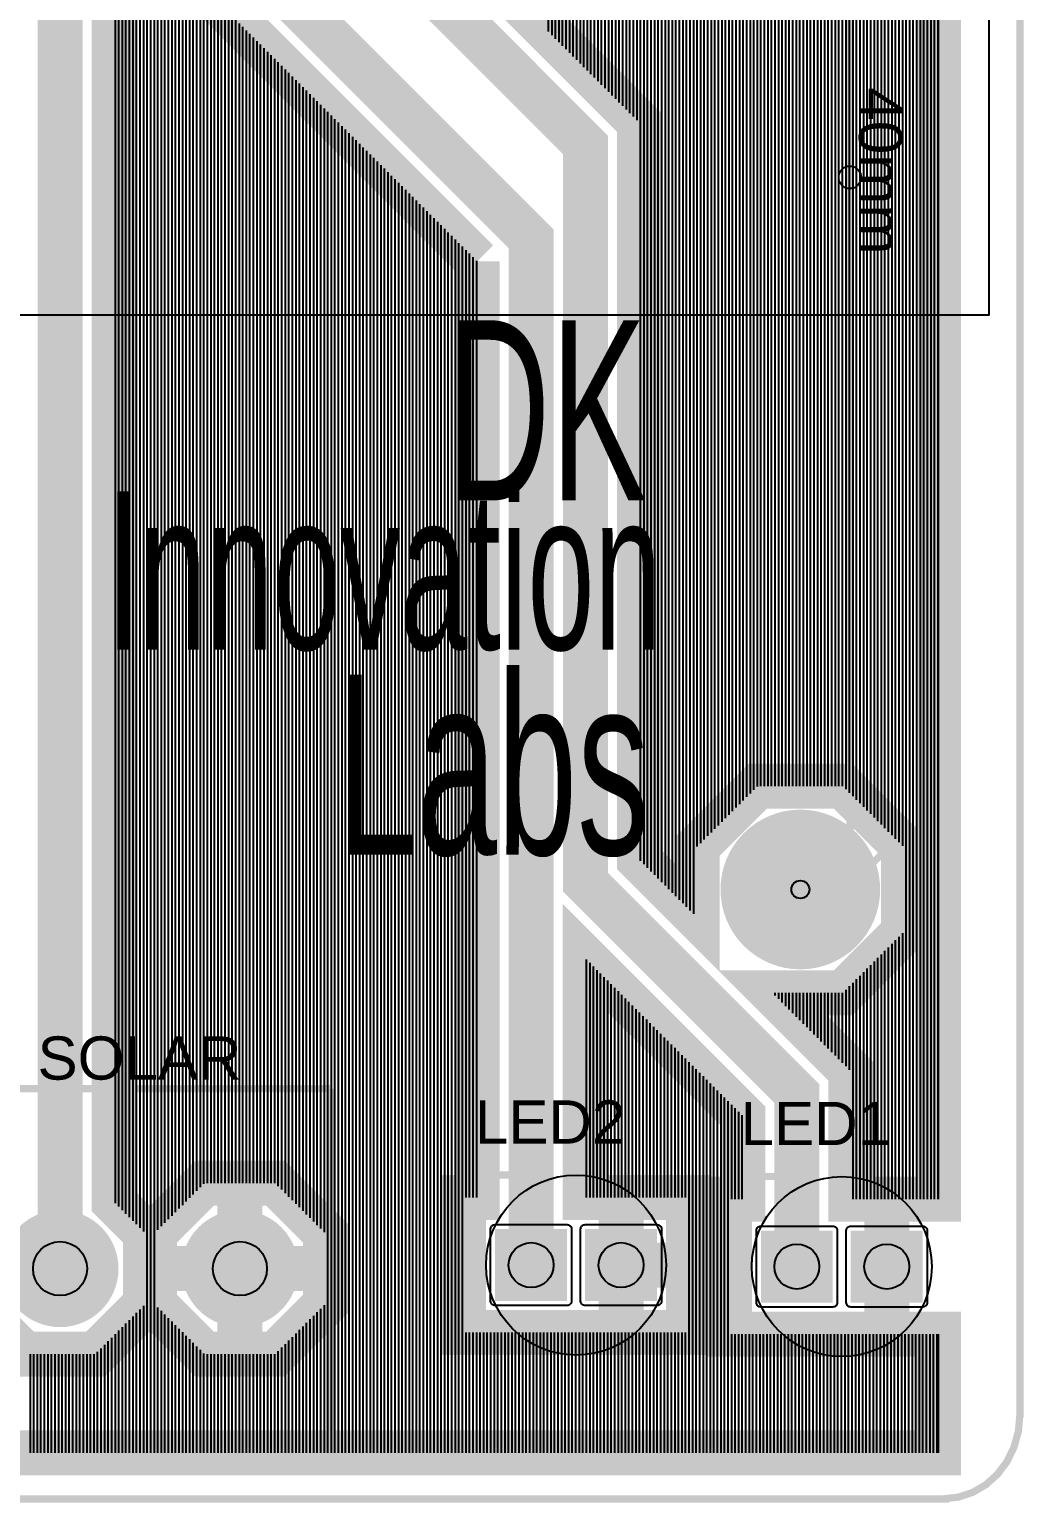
# Model space of a CAD drawing. Header units: centimetres. Extents: x -9.9 to 7.2, y -11.4 to -3.5.
# Drawn here: x 4.394 to 7.2, y -11.4 to -7.243 of the extents above; entities that cross this region are included whole.
import ezdxf

# ---------------------------------------------------------------- set-up
doc = ezdxf.new("R2010")
doc.units = ezdxf.units.CM
doc.layers.get('0').update_dxf_attribs({"linetype": 'CONTINUOUS'})

# ---------------------------------------------------------------- blocks, each defined once
blk = doc.blocks.new('EPAD')
at = {"const_width": 0.5}
blk.add_lwpolyline([(-0.25, 0, 1), (0.25, 0, 1)], format="xyb", close=True, dxfattribs=at)
blk = doc.blocks.new('RPAD')
blk.add_trace([(-0.5, -0.5), (-0.5, 0.5), (0.5, -0.5), (0.5, 0.5)])

msp = doc.modelspace()

# ---------------------------------------------------------------- linework, layer by layer
for points, const_width in [([(-3.8, -6.084), (-3.8, -6.074591), (-3.8, -5.627456), (-2.962329, -4.789785), (2.766118, -4.789785), (5.81, -7.833667), (5.81, -10.73)], 0.127), ([(6.96, -10.543602), (6.7125, -10.543602), (6.7125, -10.1825), (6.491439, -9.961439), (6.690718, -9.961439), (6.861439, -9.790718), (6.861439, -9.549282), (6.690718, -9.378561), (6.449282, -9.378561), (6.278561, -9.549282), (6.278561, -9.748561), (6.115928, -9.585928), (6.115928, -7.505719), (3.588927, -4.978718), (3.588927, -4.94), (6.96, -4.94), (6.96, -10.543602)], 0.127), ([(7.19, -11.16), (7.19, -4.9)], 0.02032), ([(7.19, -11.16), (7.19, -4.9)], 0.02032), ([(4.48, -10.74), (4.48, -6.752286), (2.733611, -5.005897), (2.493722, -5.005897)], 0.127), ([(6.560101, -10.734101), (6.560101, -10.245625), (5.963529, -9.649053), (5.963529, -7.568844), (3.408588, -5.013903)], 0.127), ([(6.71, -5.66), (6.71, -9.66)], 0.02032), ([(4.238701, -10.839949), (4.380051, -10.981299), (4.579949, -10.981299), (4.721299, -10.839949), (4.721299, -10.640051), (4.632399, -10.551151), (4.632399, -6.87159), (5.657601, -7.896792)], 0.127), ([(5.657601, -7.896792), (5.657601, -10.539501), (5.619501, -10.539501), (5.619501, -10.920499), (6.254499, -10.920499), (6.254499, -10.539501), (5.962399, -10.539501), (5.962399, -9.863447), (6.407702, -10.30875), (6.407702, -10.543602), (6.369602, -10.543602), (6.369602, -10.9246), (6.96, -10.9246), (6.96, -11.26), (3.656225, -11.26)], 0.127), ([(6.71, -9.66), (6.583, -9.533)], 0.02032), ([(6.71, -9.66), (6.837, -9.533)], 0.02032), ([(4.226, -10.232), (5.242, -10.232)], 0.02032), ([(4.226, -10.232), (5.242, -10.232)], 0.02032), ([(5.242, -10.232), (5.242, -11.248)], 0.02032), ([(5.242, -10.232), (5.242, -11.248)], 0.02032), ([(4.888051, -10.981299), (5.087949, -10.981299), (5.229299, -10.839949), (5.229299, -10.640051), (5.087949, -10.498701), (4.888051, -10.498701), (4.746701, -10.640051), (4.746701, -10.839949), (4.888051, -10.981299)], 0.127), ([(4.988, -10.498701), (4.988, -10.74)], 0.127), ([(5.683, -10.4125), (5.683, -10.5395)], 0.02032), ([(5.683, -10.4125), (5.683, -10.5395)], 0.02032), ([(6.433101, -10.416601), (6.433101, -10.543601)], 0.02032), ([(6.433101, -10.416601), (6.433101, -10.543601)], 0.02032), ([(5.6195, -10.476), (5.7465, -10.476)], 0.02032), ([(5.6195, -10.476), (5.7465, -10.476)], 0.02032), ([(6.064, -10.539501), (6.064, -10.73)], 0.127), ([(6.369601, -10.480101), (6.496601, -10.480101)], 0.02032), ([(6.369601, -10.480101), (6.496601, -10.480101)], 0.02032), ([(6.814101, -10.543602), (6.814101, -10.734101)], 0.127), ([(4.746701, -10.74), (4.988, -10.74)], 0.127), ([(5.229299, -10.74), (4.988, -10.74)], 0.127), ([(4.988, -10.981299), (4.988, -10.74)], 0.127), ([(6.254499, -10.73), (6.064, -10.73)], 0.127), ([(6.064, -10.920499), (6.064, -10.73)], 0.127), ([(6.814101, -10.9246), (6.814101, -10.734101)], 0.127), ([(6.97, -11.39), (7.014983, -11.385225), (7.056582, -11.371484), (7.093992, -11.349658), (7.126406, -11.320625), (7.15302, -11.285264), (7.173027, -11.244453), (7.185623, -11.199072), (7.19, -11.15)], 0.02032), ([(6.97, -11.39), (7.014983, -11.385225), (7.056582, -11.371484), (7.093992, -11.349658), (7.126406, -11.320625), (7.15302, -11.285264), (7.173027, -11.244453), (7.185623, -11.199072), (7.19, -11.15)], 0.02032), ([(4.226, -11.248), (5.242, -11.248)], 0.02032), ([(4.226, -11.248), (5.242, -11.248)], 0.02032), ([(-9.69, -11.39), (6.99, -11.39)], 0.02032), ([(-9.69, -11.39), (6.99, -11.39)], 0.02032)]:
    msp.add_lwpolyline(points, dxfattribs=dict(const_width=const_width))
for points in [[(5.858927, -7.248718), (5.858927, -4.94)], [(5.868927, -7.258718), (5.868927, -4.94)], [(5.878927, -7.268718), (5.878927, -4.94)], [(5.888927, -7.278718), (5.888927, -4.94)], [(5.898927, -7.288718), (5.898927, -4.94)], [(5.908927, -7.298718), (5.908927, -4.94)], [(5.918927, -7.308718), (5.918927, -4.94)], [(5.928927, -7.318718), (5.928927, -4.94)], [(5.938927, -7.328718), (5.938927, -4.94)], [(5.948927, -7.338718), (5.948927, -4.94)], [(5.958927, -7.348718), (5.958927, -4.94)], [(5.968927, -7.358718), (5.968927, -4.94)], [(5.978927, -7.368718), (5.978927, -4.94)], [(5.988927, -7.378718), (5.988927, -4.94)], [(5.998927, -7.388718), (5.998927, -4.94)], [(6.008927, -7.398718), (6.008927, -4.94)], [(6.018927, -7.408718), (6.018927, -4.94)], [(6.028927, -7.418718), (6.028927, -4.94)], [(6.038927, -7.428718), (6.038927, -4.94)], [(6.048927, -7.438718), (6.048927, -4.94)], [(6.058927, -7.448718), (6.058927, -4.94)], [(6.068927, -7.458718), (6.068927, -4.94)], [(6.078927, -7.468718), (6.078927, -4.94)], [(6.088927, -7.478718), (6.088927, -4.94)], [(6.098927, -7.488718), (6.098927, -4.94)], [(6.108927, -7.498718), (6.108927, -4.94)], [(6.118927, -9.588927), (6.118927, -4.94)], [(6.128927, -9.598927), (6.128927, -4.94)], [(6.138927, -9.608927), (6.138927, -4.94)], [(6.148927, -9.618927), (6.148927, -4.94)], [(6.158927, -9.628927), (6.158927, -4.94)], [(6.168927, -9.638927), (6.168927, -4.94)], [(6.178927, -9.648927), (6.178927, -4.94)], [(6.188927, -9.658927), (6.188927, -4.94)], [(6.198927, -9.668927), (6.198927, -4.94)], [(6.208927, -9.678927), (6.208927, -4.94)], [(6.218927, -9.688927), (6.218927, -4.94)], [(6.228927, -9.698927), (6.228927, -4.94)], [(6.238927, -9.708927), (6.238927, -4.94)], [(6.248927, -9.718927), (6.248927, -4.94)], [(6.258927, -9.728927), (6.258927, -4.94)], [(6.268927, -9.738927), (6.268927, -4.94)], [(6.868927, -10.543602), (6.868927, -4.94)], [(6.878927, -10.543602), (6.878927, -4.94)], [(6.888927, -10.543602), (6.888927, -4.94)], [(6.898927, -10.543602), (6.898927, -4.94)], [(6.908927, -10.543602), (6.908927, -4.94)], [(6.918927, -10.543602), (6.918927, -4.94)], [(6.928927, -10.543602), (6.928927, -4.94)], [(6.938927, -10.543602), (6.938927, -4.94)], [(6.948927, -10.543602), (6.948927, -4.94)], [(6.958927, -10.543602), (6.958927, -4.94)], [(6.96, -10.543602), (6.96, -4.94)], [(4.305027, -8.048529), (7.10294, -8.048529), (7.10294, -5.148572), (4.305027, -5.148572), (4.305027, -8.048529)], [(6.278927, -9.548916), (6.278927, -5.771084)], [(6.858927, -9.54677), (6.858927, -5.77323)], [(6.288927, -9.538916), (6.288927, -5.781084)], [(6.298927, -9.528916), (6.298927, -5.791084)], [(6.308927, -9.518916), (6.308927, -5.801084)], [(6.318927, -9.508916), (6.318927, -5.811084)], [(6.818927, -9.50677), (6.818927, -5.81323)], [(6.828927, -9.51677), (6.828927, -5.80323)], [(6.838927, -9.52677), (6.838927, -5.79323)], [(6.848927, -9.53677), (6.848927, -5.78323)], [(6.328927, -9.498916), (6.328927, -5.821084)], [(6.338927, -9.488916), (6.338927, -5.831084)], [(6.348927, -9.478916), (6.348927, -5.841084)], [(6.358927, -9.468916), (6.358927, -5.851084)], [(6.368927, -9.458916), (6.368927, -5.861084)], [(6.778927, -9.46677), (6.778927, -5.85323)], [(6.788927, -9.47677), (6.788927, -5.84323)], [(6.798927, -9.48677), (6.798927, -5.83323)], [(6.808927, -9.49677), (6.808927, -5.82323)], [(6.378927, -9.448916), (6.378927, -5.871084)], [(6.388927, -9.438916), (6.388927, -5.881084)], [(6.398927, -9.428916), (6.398927, -5.891084)], [(6.408927, -9.418916), (6.408927, -5.901084)], [(6.728927, -9.41677), (6.728927, -5.90323)], [(6.738927, -9.42677), (6.738927, -5.89323)], [(6.748927, -9.43677), (6.748927, -5.88323)], [(6.758927, -9.44677), (6.758927, -5.87323)], [(6.768927, -9.45677), (6.768927, -5.86323)], [(6.418927, -9.408916), (6.418927, -5.911084)], [(6.428927, -9.398916), (6.428927, -5.921084)], [(6.438927, -9.388916), (6.438927, -5.931084)], [(6.448927, -9.378916), (6.448927, -5.941084)], [(6.458927, -9.378561), (6.458927, -5.941439)], [(6.468927, -9.378561), (6.468927, -5.941439)], [(6.478927, -9.378561), (6.478927, -5.941439)], [(6.488927, -9.378561), (6.488927, -5.941439)], [(6.498927, -9.378561), (6.498927, -5.941439)], [(6.508927, -9.378561), (6.508927, -5.941439)], [(6.518927, -9.378561), (6.518927, -5.941439)], [(6.528927, -9.378561), (6.528927, -5.941439)], [(6.538927, -9.378561), (6.538927, -5.941439)], [(6.548927, -9.378561), (6.548927, -5.941439)], [(6.558927, -9.378561), (6.558927, -5.941439)], [(6.568927, -9.378561), (6.568927, -5.941439)], [(6.578927, -9.378561), (6.578927, -5.941439)], [(6.588927, -9.378561), (6.588927, -5.941439)], [(6.598927, -9.378561), (6.598927, -5.941439)], [(6.608927, -9.378561), (6.608927, -5.941439)], [(6.618927, -9.378561), (6.618927, -5.941439)], [(6.628927, -9.378561), (6.628927, -5.941439)], [(6.638927, -9.378561), (6.638927, -5.941439)], [(6.648927, -9.378561), (6.648927, -5.941439)], [(6.658927, -9.378561), (6.658927, -5.941439)], [(6.668927, -9.378561), (6.668927, -5.941439)], [(6.678927, -9.378561), (6.678927, -5.941439)], [(6.688927, -9.378561), (6.688927, -5.941439)], [(6.698927, -9.38677), (6.698927, -5.93323)], [(6.708927, -9.39677), (6.708927, -5.92323)], [(6.718927, -9.40677), (6.718927, -5.91323)], [(4.636225, -10.554977), (4.636225, -6.875416)], [(4.646225, -10.564977), (4.646225, -6.885416)], [(4.656225, -10.574977), (4.656225, -6.895416)], [(4.666225, -10.584977), (4.666225, -6.905416)], [(4.676225, -10.594977), (4.676225, -6.915416)], [(4.686225, -10.604977), (4.686225, -6.925416)], [(4.696225, -10.614977), (4.696225, -6.935416)], [(4.706225, -10.624977), (4.706225, -6.945416)], [(4.716225, -10.634977), (4.716225, -6.955416)], [(4.726225, -11.26), (4.726225, -6.965416)], [(4.736225, -11.26), (4.736225, -6.975416)], [(4.746225, -11.26), (4.746225, -6.985416)], [(4.756225, -10.630527), (4.756225, -6.995416)], [(4.766225, -10.620527), (4.766225, -7.005416)], [(4.776225, -10.610527), (4.776225, -7.015416)], [(4.786225, -10.600527), (4.786225, -7.025416)], [(4.796225, -10.590527), (4.796225, -7.035416)], [(4.806225, -10.580527), (4.806225, -7.045416)], [(4.816225, -10.570527), (4.816225, -7.055416)], [(4.826225, -10.560527), (4.826225, -7.065416)], [(4.836225, -10.550527), (4.836225, -7.075416)], [(4.846225, -10.540527), (4.846225, -7.085416)], [(4.856225, -10.530527), (4.856225, -7.095416)], [(4.866225, -10.520527), (4.866225, -7.105416)], [(4.876225, -10.510527), (4.876225, -7.115416)], [(4.886225, -10.500527), (4.886225, -7.125416)], [(4.896225, -10.498701), (4.896225, -7.135416)], [(4.906225, -10.498701), (4.906225, -7.145416)], [(4.916225, -10.498701), (4.916225, -7.155416)], [(4.926225, -10.498701), (4.926225, -7.165416)], [(4.936225, -10.498701), (4.936225, -7.175416)], [(4.946225, -10.498701), (4.946225, -7.185416)], [(4.956225, -10.498701), (4.956225, -7.195416)], [(4.966225, -10.498701), (4.966225, -7.205416)], [(4.976225, -10.498701), (4.976225, -7.215416)], [(4.986225, -10.498701), (4.986225, -7.225416)], [(4.996225, -10.498701), (4.996225, -7.235416)], [(5.006225, -10.498701), (5.006225, -7.245416)], [(5.016225, -10.498701), (5.016225, -7.255416)], [(5.026225, -10.498701), (5.026225, -7.265416)], [(5.036225, -10.498701), (5.036225, -7.275416)], [(5.046225, -10.498701), (5.046225, -7.285416)], [(5.056225, -10.498701), (5.056225, -7.295416)], [(5.066225, -10.498701), (5.066225, -7.305416)], [(5.076225, -10.498701), (5.076225, -7.315416)], [(5.086225, -10.498701), (5.086225, -7.325416)], [(5.096225, -10.506977), (5.096225, -7.335416)], [(5.106225, -10.516977), (5.106225, -7.345416)], [(5.116225, -10.526977), (5.116225, -7.355416)], [(5.126225, -10.536977), (5.126225, -7.365416)], [(5.136225, -10.546977), (5.136225, -7.375416)], [(5.146225, -10.556977), (5.146225, -7.385416)], [(5.156225, -10.566977), (5.156225, -7.395416)], [(5.166225, -10.576977), (5.166225, -7.405416)], [(5.176225, -10.586977), (5.176225, -7.415416)], [(5.186225, -10.596977), (5.186225, -7.425416)], [(5.196225, -10.606977), (5.196225, -7.435416)], [(5.206225, -10.616977), (5.206225, -7.445416)], [(5.216225, -10.626977), (5.216225, -7.455416)], [(5.226225, -10.636977), (5.226225, -7.465416)], [(5.236225, -11.26), (5.236225, -7.475416)], [(5.246225, -11.26), (5.246225, -7.485416)], [(5.256225, -11.26), (5.256225, -7.495416)], [(5.266225, -11.26), (5.266225, -7.505416)], [(5.276225, -11.26), (5.276225, -7.515416)], [(5.286225, -11.26), (5.286225, -7.525416)], [(5.296225, -11.26), (5.296225, -7.535416)], [(5.306225, -11.26), (5.306225, -7.545416)], [(5.316225, -11.26), (5.316225, -7.555416)], [(5.326225, -11.26), (5.326225, -7.565416)], [(5.336225, -11.26), (5.336225, -7.575416)], [(5.346225, -11.26), (5.346225, -7.585416)], [(5.356225, -11.26), (5.356225, -7.595416)], [(5.366225, -11.26), (5.366225, -7.605416)], [(5.376225, -11.26), (5.376225, -7.615416)], [(5.386225, -11.26), (5.386225, -7.625416)], [(5.396225, -11.26), (5.396225, -7.635416)], [(5.406225, -11.26), (5.406225, -7.645416)], [(5.416225, -11.26), (5.416225, -7.655416)], [(5.426225, -11.26), (5.426225, -7.665416)], [(5.436225, -11.26), (5.436225, -7.675416)], [(5.446225, -11.26), (5.446225, -7.685416)], [(5.456225, -11.26), (5.456225, -7.695416)], [(5.466225, -11.26), (5.466225, -7.705416)], [(5.476225, -11.26), (5.476225, -7.715416)], [(5.486225, -11.26), (5.486225, -7.725416)], [(5.496225, -11.26), (5.496225, -7.735416)], [(5.506225, -11.26), (5.506225, -7.745416)], [(5.516225, -11.26), (5.516225, -7.755416)], [(5.526225, -11.26), (5.526225, -7.765416)], [(5.536225, -11.26), (5.536225, -7.775416)], [(5.546225, -11.26), (5.546225, -7.785416)], [(5.556225, -11.26), (5.556225, -7.795416)], [(5.566225, -11.26), (5.566225, -7.805416)], [(5.576225, -11.26), (5.576225, -7.815416)], [(5.586225, -11.26), (5.586225, -7.825416)], [(5.596225, -11.26), (5.596225, -7.835416)], [(5.606225, -11.26), (5.606225, -7.845416)], [(5.616225, -11.26), (5.616225, -7.855416)], [(5.626225, -10.539501), (5.626225, -7.865416)], [(5.636225, -10.539501), (5.636225, -7.875416)], [(5.646225, -10.539501), (5.646225, -7.885416)], [(5.656225, -10.539501), (5.656225, -7.895416)], [(6.848927, -10.543602), (6.848927, -9.80323)], [(6.858927, -10.543602), (6.858927, -9.79323)], [(6.808927, -10.543602), (6.808927, -9.84323)], [(6.818927, -10.543602), (6.818927, -9.83323)], [(6.828927, -10.543602), (6.828927, -9.82323)], [(6.838927, -10.543602), (6.838927, -9.81323)], [(5.966225, -10.539501), (5.966225, -9.867273)], [(5.976225, -10.539501), (5.976225, -9.877273)], [(5.986225, -10.539501), (5.986225, -9.887273)], [(6.758927, -10.543602), (6.758927, -9.89323)], [(6.768927, -10.543602), (6.768927, -9.88323)], [(6.778927, -10.543602), (6.778927, -9.87323)], [(6.788927, -10.543602), (6.788927, -9.86323)], [(6.798927, -10.543602), (6.798927, -9.85323)], [(5.996225, -10.539501), (5.996225, -9.897273)], [(6.006225, -10.539501), (6.006225, -9.907273)], [(6.016225, -10.539501), (6.016225, -9.917273)], [(6.026225, -10.539501), (6.026225, -9.927273)], [(6.718927, -10.543602), (6.718927, -9.93323)], [(6.728927, -10.543602), (6.728927, -9.92323)], [(6.738927, -10.543602), (6.738927, -9.91323)], [(6.748927, -10.543602), (6.748927, -9.90323)], [(6.036225, -10.539501), (6.036225, -9.937273)], [(6.046225, -10.539501), (6.046225, -9.947273)], [(6.056225, -10.539501), (6.056225, -9.957273)], [(6.066225, -10.539501), (6.066225, -9.967273)], [(6.076225, -10.539501), (6.076225, -9.977273)], [(6.498927, -9.968927), (6.498927, -9.961439)], [(6.508927, -9.978927), (6.508927, -9.961439)], [(6.518927, -9.988927), (6.518927, -9.961439)], [(6.528927, -9.998927), (6.528927, -9.961439)], [(6.538927, -10.008927), (6.538927, -9.961439)], [(6.548927, -10.018927), (6.548927, -9.961439)], [(6.558927, -10.028927), (6.558927, -9.961439)], [(6.568927, -10.038927), (6.568927, -9.961439)], [(6.578927, -10.048927), (6.578927, -9.961439)], [(6.588927, -10.058927), (6.588927, -9.961439)], [(6.598927, -10.068927), (6.598927, -9.961439)], [(6.608927, -10.078927), (6.608927, -9.961439)], [(6.618927, -10.088927), (6.618927, -9.961439)], [(6.628927, -10.098927), (6.628927, -9.961439)], [(6.638927, -10.108927), (6.638927, -9.961439)], [(6.648927, -10.118927), (6.648927, -9.961439)], [(6.658927, -10.128927), (6.658927, -9.961439)], [(6.668927, -10.138927), (6.668927, -9.961439)], [(6.678927, -10.148927), (6.678927, -9.961439)], [(6.688927, -10.158927), (6.688927, -9.961439)], [(6.698927, -10.168927), (6.698927, -9.95323)], [(6.708927, -10.178927), (6.708927, -9.94323)], [(6.086225, -10.539501), (6.086225, -9.987273)], [(6.096225, -10.539501), (6.096225, -9.997273)], [(6.106225, -10.539501), (6.106225, -10.007273)], [(6.116225, -10.539501), (6.116225, -10.017273)], [(6.126225, -10.539501), (6.126225, -10.027273)], [(6.136225, -10.539501), (6.136225, -10.037273)], [(6.146225, -10.539501), (6.146225, -10.047273)], [(6.156225, -10.539501), (6.156225, -10.057273)], [(6.166225, -10.539501), (6.166225, -10.067273)], [(6.176225, -10.539501), (6.176225, -10.077273)], [(6.186225, -10.539501), (6.186225, -10.087273)], [(6.196225, -10.539501), (6.196225, -10.097273)], [(6.206225, -10.539501), (6.206225, -10.107273)], [(6.216225, -10.539501), (6.216225, -10.117273)], [(6.226225, -10.539501), (6.226225, -10.127273)], [(6.236225, -10.539501), (6.236225, -10.137273)], [(6.246225, -10.539501), (6.246225, -10.147273)], [(6.256225, -11.26), (6.256225, -10.157273)], [(6.266225, -11.26), (6.266225, -10.167273)], [(6.276225, -11.26), (6.276225, -10.177273)], [(6.286225, -11.26), (6.286225, -10.187273)], [(6.296225, -11.26), (6.296225, -10.197273)], [(6.306225, -11.26), (6.306225, -10.207273)], [(6.316225, -11.26), (6.316225, -10.217273)], [(6.326225, -11.26), (6.326225, -10.227273)], [(6.336225, -11.26), (6.336225, -10.237273)], [(6.346225, -11.26), (6.346225, -10.247273)], [(6.356225, -11.26), (6.356225, -10.257273)], [(6.366225, -11.26), (6.366225, -10.267273)], [(6.376225, -10.543602), (6.376225, -10.277273)], [(6.386225, -10.543602), (6.386225, -10.287273)], [(6.396225, -10.543602), (6.396225, -10.297273)], [(6.406225, -10.543602), (6.406225, -10.307273)], [(4.716225, -11.26), (4.716225, -10.845023)], [(4.756225, -11.26), (4.756225, -10.849473)], [(5.226225, -11.26), (5.226225, -10.843023)], [(4.676225, -11.26), (4.676225, -10.885023)], [(4.686225, -11.26), (4.686225, -10.875023)], [(4.696225, -11.26), (4.696225, -10.865023)], [(4.706225, -11.26), (4.706225, -10.855023)], [(4.766225, -11.26), (4.766225, -10.859473)], [(4.776225, -11.26), (4.776225, -10.869473)], [(4.786225, -11.26), (4.786225, -10.879473)], [(4.796225, -11.26), (4.796225, -10.889473)], [(5.186225, -11.26), (5.186225, -10.883023)], [(5.196225, -11.26), (5.196225, -10.873023)], [(5.206225, -11.26), (5.206225, -10.863023)], [(5.216225, -11.26), (5.216225, -10.853023)], [(4.636225, -11.26), (4.636225, -10.925023)], [(4.646225, -11.26), (4.646225, -10.915023)], [(4.656225, -11.26), (4.656225, -10.905023)], [(4.666225, -11.26), (4.666225, -10.895023)], [(4.806225, -11.26), (4.806225, -10.899473)], [(4.816225, -11.26), (4.816225, -10.909473)], [(4.826225, -11.26), (4.826225, -10.919473)], [(4.836225, -11.26), (4.836225, -10.929473)], [(5.136225, -11.26), (5.136225, -10.933023)], [(5.146225, -11.26), (5.146225, -10.923023)], [(5.156225, -11.26), (5.156225, -10.913023)], [(5.166225, -11.26), (5.166225, -10.903023)], [(5.176225, -11.26), (5.176225, -10.893023)], [(5.626225, -11.26), (5.626225, -10.920499)], [(5.636225, -11.26), (5.636225, -10.920499)], [(5.646225, -11.26), (5.646225, -10.920499)], [(5.656225, -11.26), (5.656225, -10.920499)], [(5.666225, -11.26), (5.666225, -10.920499)], [(5.676225, -11.26), (5.676225, -10.920499)], [(5.686225, -11.26), (5.686225, -10.920499)], [(5.696225, -11.26), (5.696225, -10.920499)], [(5.706225, -11.26), (5.706225, -10.920499)], [(5.716225, -11.26), (5.716225, -10.920499)], [(5.726225, -11.26), (5.726225, -10.920499)], [(5.736225, -11.26), (5.736225, -10.920499)], [(5.746225, -11.26), (5.746225, -10.920499)], [(5.756225, -11.26), (5.756225, -10.920499)], [(5.766225, -11.26), (5.766225, -10.920499)], [(5.776225, -11.26), (5.776225, -10.920499)], [(5.786225, -11.26), (5.786225, -10.920499)], [(5.796225, -11.26), (5.796225, -10.920499)], [(5.806225, -11.26), (5.806225, -10.920499)], [(5.816225, -11.26), (5.816225, -10.920499)], [(5.826225, -11.26), (5.826225, -10.920499)], [(5.836225, -11.26), (5.836225, -10.920499)], [(5.846225, -11.26), (5.846225, -10.920499)], [(5.856225, -11.26), (5.856225, -10.920499)], [(5.866225, -11.26), (5.866225, -10.920499)], [(5.876225, -11.26), (5.876225, -10.920499)], [(5.886225, -11.26), (5.886225, -10.920499)], [(5.896225, -11.26), (5.896225, -10.920499)], [(5.906225, -11.26), (5.906225, -10.920499)], [(5.916225, -11.26), (5.916225, -10.920499)], [(5.926225, -11.26), (5.926225, -10.920499)], [(5.936225, -11.26), (5.936225, -10.920499)], [(5.946225, -11.26), (5.946225, -10.920499)], [(5.956225, -11.26), (5.956225, -10.920499)], [(5.966225, -11.26), (5.966225, -10.920499)], [(5.976225, -11.26), (5.976225, -10.920499)], [(5.986225, -11.26), (5.986225, -10.920499)], [(5.996225, -11.26), (5.996225, -10.920499)], [(6.006225, -11.26), (6.006225, -10.920499)], [(6.016225, -11.26), (6.016225, -10.920499)], [(6.026225, -11.26), (6.026225, -10.920499)], [(6.036225, -11.26), (6.036225, -10.920499)], [(6.046225, -11.26), (6.046225, -10.920499)], [(6.056225, -11.26), (6.056225, -10.920499)], [(6.066225, -11.26), (6.066225, -10.920499)], [(6.076225, -11.26), (6.076225, -10.920499)], [(6.086225, -11.26), (6.086225, -10.920499)], [(6.096225, -11.26), (6.096225, -10.920499)], [(6.106225, -11.26), (6.106225, -10.920499)], [(6.116225, -11.26), (6.116225, -10.920499)], [(6.126225, -11.26), (6.126225, -10.920499)], [(6.136225, -11.26), (6.136225, -10.920499)], [(6.146225, -11.26), (6.146225, -10.920499)], [(6.156225, -11.26), (6.156225, -10.920499)], [(6.166225, -11.26), (6.166225, -10.920499)], [(6.176225, -11.26), (6.176225, -10.920499)], [(6.186225, -11.26), (6.186225, -10.920499)], [(6.196225, -11.26), (6.196225, -10.920499)], [(6.206225, -11.26), (6.206225, -10.920499)], [(6.216225, -11.26), (6.216225, -10.920499)], [(6.226225, -11.26), (6.226225, -10.920499)], [(6.236225, -11.26), (6.236225, -10.920499)], [(6.246225, -11.26), (6.246225, -10.920499)], [(6.376225, -11.26), (6.376225, -10.9246)], [(6.386225, -11.26), (6.386225, -10.9246)], [(6.396225, -11.26), (6.396225, -10.9246)], [(6.406225, -11.26), (6.406225, -10.9246)], [(6.416225, -11.26), (6.416225, -10.9246)], [(6.426225, -11.26), (6.426225, -10.9246)], [(6.436225, -11.26), (6.436225, -10.9246)], [(6.446225, -11.26), (6.446225, -10.9246)], [(6.456225, -11.26), (6.456225, -10.9246)], [(6.466225, -11.26), (6.466225, -10.9246)], [(6.476225, -11.26), (6.476225, -10.9246)], [(6.486225, -11.26), (6.486225, -10.9246)], [(6.496225, -11.26), (6.496225, -10.9246)], [(6.506225, -11.26), (6.506225, -10.9246)], [(6.516225, -11.26), (6.516225, -10.9246)], [(6.526225, -11.26), (6.526225, -10.9246)], [(6.536225, -11.26), (6.536225, -10.9246)], [(6.546225, -11.26), (6.546225, -10.9246)], [(6.556225, -11.26), (6.556225, -10.9246)], [(6.566225, -11.26), (6.566225, -10.9246)], [(6.576225, -11.26), (6.576225, -10.9246)], [(6.586225, -11.26), (6.586225, -10.9246)], [(6.596225, -11.26), (6.596225, -10.9246)], [(6.606225, -11.26), (6.606225, -10.9246)], [(6.616225, -11.26), (6.616225, -10.9246)], [(6.626225, -11.26), (6.626225, -10.9246)], [(6.636225, -11.26), (6.636225, -10.9246)], [(6.646225, -11.26), (6.646225, -10.9246)], [(6.656225, -11.26), (6.656225, -10.9246)], [(6.666225, -11.26), (6.666225, -10.9246)], [(6.676225, -11.26), (6.676225, -10.9246)], [(6.686225, -11.26), (6.686225, -10.9246)], [(6.696225, -11.26), (6.696225, -10.9246)], [(6.706225, -11.26), (6.706225, -10.9246)], [(6.716225, -11.26), (6.716225, -10.9246)], [(6.726225, -11.26), (6.726225, -10.9246)], [(6.736225, -11.26), (6.736225, -10.9246)], [(6.746225, -11.26), (6.746225, -10.9246)], [(6.756225, -11.26), (6.756225, -10.9246)], [(6.766225, -11.26), (6.766225, -10.9246)], [(6.776225, -11.26), (6.776225, -10.9246)], [(6.786225, -11.26), (6.786225, -10.9246)], [(6.796225, -11.26), (6.796225, -10.9246)], [(6.806225, -11.26), (6.806225, -10.9246)], [(6.816225, -11.26), (6.816225, -10.9246)], [(6.826225, -11.26), (6.826225, -10.9246)], [(6.836225, -11.26), (6.836225, -10.9246)], [(6.846225, -11.26), (6.846225, -10.9246)], [(6.856225, -11.26), (6.856225, -10.9246)], [(6.866225, -11.26), (6.866225, -10.9246)], [(6.876225, -11.26), (6.876225, -10.9246)], [(6.886225, -11.26), (6.886225, -10.9246)], [(6.896225, -11.26), (6.896225, -10.9246)], [(6.906225, -11.26), (6.906225, -10.9246)], [(6.916225, -11.26), (6.916225, -10.9246)], [(6.926225, -11.26), (6.926225, -10.9246)], [(6.936225, -11.26), (6.936225, -10.9246)], [(6.946225, -11.26), (6.946225, -10.9246)], [(6.956225, -11.26), (6.956225, -10.9246)], [(6.96, -11.26), (6.96, -10.9246)], [(4.586225, -11.26), (4.586225, -10.975023)], [(4.596225, -11.26), (4.596225, -10.965023)], [(4.606225, -11.26), (4.606225, -10.955023)], [(4.616225, -11.26), (4.616225, -10.945023)], [(4.626225, -11.26), (4.626225, -10.935023)], [(4.846225, -11.26), (4.846225, -10.939473)], [(4.856225, -11.26), (4.856225, -10.949473)], [(4.866225, -11.26), (4.866225, -10.959473)], [(4.876225, -11.26), (4.876225, -10.969473)], [(5.096225, -11.26), (5.096225, -10.973023)], [(5.106225, -11.26), (5.106225, -10.963023)], [(5.116225, -11.26), (5.116225, -10.953023)], [(5.126225, -11.26), (5.126225, -10.943023)], [(4.396225, -11.26), (4.396225, -10.981299)], [(4.406225, -11.26), (4.406225, -10.981299)], [(4.416225, -11.26), (4.416225, -10.981299)], [(4.426225, -11.26), (4.426225, -10.981299)], [(4.436225, -11.26), (4.436225, -10.981299)], [(4.446225, -11.26), (4.446225, -10.981299)], [(4.456225, -11.26), (4.456225, -10.981299)], [(4.466225, -11.26), (4.466225, -10.981299)], [(4.476225, -11.26), (4.476225, -10.981299)], [(4.486225, -11.26), (4.486225, -10.981299)], [(4.496225, -11.26), (4.496225, -10.981299)], [(4.506225, -11.26), (4.506225, -10.981299)], [(4.516225, -11.26), (4.516225, -10.981299)], [(4.526225, -11.26), (4.526225, -10.981299)], [(4.536225, -11.26), (4.536225, -10.981299)], [(4.546225, -11.26), (4.546225, -10.981299)], [(4.556225, -11.26), (4.556225, -10.981299)], [(4.566225, -11.26), (4.566225, -10.981299)], [(4.576225, -11.26), (4.576225, -10.981299)], [(4.886225, -11.26), (4.886225, -10.979473)], [(4.896225, -11.26), (4.896225, -10.981299)], [(4.906225, -11.26), (4.906225, -10.981299)], [(4.916225, -11.26), (4.916225, -10.981299)], [(4.926225, -11.26), (4.926225, -10.981299)], [(4.936225, -11.26), (4.936225, -10.981299)], [(4.946225, -11.26), (4.946225, -10.981299)], [(4.956225, -11.26), (4.956225, -10.981299)], [(4.966225, -11.26), (4.966225, -10.981299)], [(4.976225, -11.26), (4.976225, -10.981299)], [(4.986225, -11.26), (4.986225, -10.981299)], [(4.996225, -11.26), (4.996225, -10.981299)], [(5.006225, -11.26), (5.006225, -10.981299)], [(5.016225, -11.26), (5.016225, -10.981299)], [(5.026225, -11.26), (5.026225, -10.981299)], [(5.036225, -11.26), (5.036225, -10.981299)], [(5.046225, -11.26), (5.046225, -10.981299)], [(5.056225, -11.26), (5.056225, -10.981299)], [(5.066225, -11.26), (5.066225, -10.981299)], [(5.076225, -11.26), (5.076225, -10.981299)], [(5.086225, -11.26), (5.086225, -10.981299)]]:
    msp.add_lwpolyline(points)
for points in [[(5.7084, -10.6157), (5.9116, -10.6157), (5.914197, -10.615953), (5.916598, -10.61668), (5.918758, -10.617835), (5.920629, -10.619371), (5.922165, -10.621243), (5.92332, -10.623402), (5.924047, -10.625803), (5.9243, -10.6284), (5.9243, -10.8316), (5.924047, -10.834197), (5.92332, -10.836598), (5.922165, -10.838757), (5.920629, -10.840629), (5.918758, -10.842165), (5.916598, -10.84332), (5.914197, -10.844047), (5.9116, -10.8443), (5.7084, -10.8443), (5.705803, -10.844047), (5.703402, -10.84332), (5.701242, -10.842165), (5.699371, -10.840629), (5.697835, -10.838757), (5.69668, -10.836598), (5.695953, -10.834197), (5.6957, -10.8316), (5.6957, -10.6284), (5.695953, -10.625803), (5.69668, -10.623402), (5.697835, -10.621243), (5.699371, -10.619371), (5.701242, -10.617835), (5.703402, -10.61668), (5.705803, -10.615953), (5.7084, -10.6157)], [(5.9624, -10.6157), (6.1656, -10.6157), (6.168197, -10.615953), (6.170598, -10.61668), (6.172758, -10.617835), (6.174629, -10.619371), (6.176165, -10.621243), (6.17732, -10.623402), (6.178047, -10.625803), (6.1783, -10.6284), (6.1783, -10.8316), (6.178047, -10.834197), (6.17732, -10.836598), (6.176165, -10.838757), (6.174629, -10.840629), (6.172758, -10.842165), (6.170598, -10.84332), (6.168197, -10.844047), (6.1656, -10.8443), (5.9624, -10.8443), (5.959803, -10.844047), (5.957402, -10.84332), (5.955242, -10.842165), (5.953371, -10.840629), (5.951835, -10.838757), (5.95068, -10.836598), (5.949953, -10.834197), (5.9497, -10.8316), (5.9497, -10.6284), (5.949953, -10.625803), (5.95068, -10.623402), (5.951835, -10.621243), (5.953371, -10.619371), (5.955242, -10.617835), (5.957402, -10.61668), (5.959803, -10.615953), (5.9624, -10.6157)], [(6.458501, -10.619801), (6.661701, -10.619801), (6.664298, -10.620054), (6.666699, -10.620781), (6.668859, -10.621936), (6.67073, -10.623472), (6.672266, -10.625344), (6.673421, -10.627503), (6.674148, -10.629904), (6.674401, -10.632501), (6.674401, -10.835701), (6.674148, -10.838298), (6.673421, -10.840699), (6.672266, -10.842858), (6.67073, -10.84473), (6.668859, -10.846266), (6.666699, -10.847421), (6.664298, -10.848148), (6.661701, -10.848401), (6.458501, -10.848401), (6.455904, -10.848148), (6.453503, -10.847421), (6.451343, -10.846266), (6.449472, -10.84473), (6.447936, -10.842858), (6.446781, -10.840699), (6.446054, -10.838298), (6.445801, -10.835701), (6.445801, -10.632501), (6.446054, -10.629904), (6.446781, -10.627503), (6.447936, -10.625344), (6.449472, -10.623472), (6.451343, -10.621936), (6.453503, -10.620781), (6.455904, -10.620054), (6.458501, -10.619801)], [(6.712501, -10.619801), (6.915701, -10.619801), (6.918298, -10.620054), (6.920699, -10.620781), (6.922859, -10.621936), (6.92473, -10.623472), (6.926266, -10.625344), (6.927421, -10.627503), (6.928148, -10.629904), (6.928401, -10.632501), (6.928401, -10.835701), (6.928148, -10.838298), (6.927421, -10.840699), (6.926266, -10.842858), (6.92473, -10.84473), (6.922859, -10.846266), (6.920699, -10.847421), (6.918298, -10.848148), (6.915701, -10.848401), (6.712501, -10.848401), (6.709904, -10.848148), (6.707503, -10.847421), (6.705343, -10.846266), (6.703472, -10.84473), (6.701936, -10.842858), (6.700781, -10.840699), (6.700054, -10.838298), (6.699801, -10.835701), (6.699801, -10.632501), (6.700054, -10.629904), (6.700781, -10.627503), (6.701936, -10.625344), (6.703472, -10.623472), (6.705343, -10.621936), (6.707503, -10.620781), (6.709904, -10.620054), (6.712501, -10.619801)]]:
    msp.add_lwpolyline(points, close=True)
for centre, radius in [((6.71, -7.66), 0.03175), ((6.57, -9.67), 0.0254), ((5.937, -10.73), 0.254), ((5.937, -10.73), 0.254), ((6.687101, -10.734101), 0.254), ((6.687101, -10.734101), 0.254), ((4.48, -10.74), 0.0762), ((4.988, -10.74), 0.0762), ((5.81, -10.73), 0.0635), ((6.064, -10.73), 0.0635), ((6.560101, -10.734101), 0.0635), ((6.814101, -10.734101), 0.0635), ((5.937, -10.73), 0), ((5.937, -10.73), 0), ((6.687101, -10.734101), 0), ((6.687101, -10.734101), 0)]:
    msp.add_circle(centre, radius)

# ---------------------------------------------------------------- block references
for name, p, xscale, yscale in [('EPAD', (6.57, -9.67), 0.4508, 0.4508), ('EPAD', (6.57, -9.67), 0.4, 0.4), ('EPAD', (4.48, -10.74), 0.3302, 0.3302), ('EPAD', (4.48, -10.74), 0.3048, 0.3048), ('EPAD', (4.988, -10.74), 0.3302, 0.3302), ('EPAD', (4.988, -10.74), 0.3048, 0.3048), ('RPAD', (5.81, -10.73), 0.2032, 0.2032), ('RPAD', (6.064, -10.73), 0.2032, 0.2032), ('RPAD', (6.560101, -10.734101), 0.2032, 0.2032), ('RPAD', (6.814101, -10.734101), 0.2032, 0.2032)]:
    msp.add_blockref(name, p, dxfattribs=dict(xscale=xscale, yscale=yscale))

# ---------------------------------------------------------------- texts
at = {"width": 1.041667}
msp.add_text('40mm', height=0.12192, rotation=-90, dxfattribs=at).set_placement((6.7354, -7.406))
for s, height, width, p in [('DK', 0.508, 0.6, (5.57, -8.5715)), ('Innovation', 0.44704, 0.568182, (4.61, -8.99292)), ('Labs', 0.508, 0.6, (5.26, -9.5715)), ('SOLAR', 0.12192, 1.041667, (4.4165, -10.2066)), ('SOLAR', 0.12192, 1.041667, (4.4165, -10.2066)), ('LED2', 0.12192, 1.041667, (5.65125, -10.3871)), ('LED2', 0.12192, 1.041667, (5.65125, -10.3871)), ('LED1', 0.12192, 1.041667, (6.401351, -10.391201)), ('LED1', 0.12192, 1.041667, (6.401351, -10.391201))]:
    msp.add_text(s, height=height, dxfattribs=dict(width=width)).set_placement(p)

doc.saveas('drawing.dxf')
